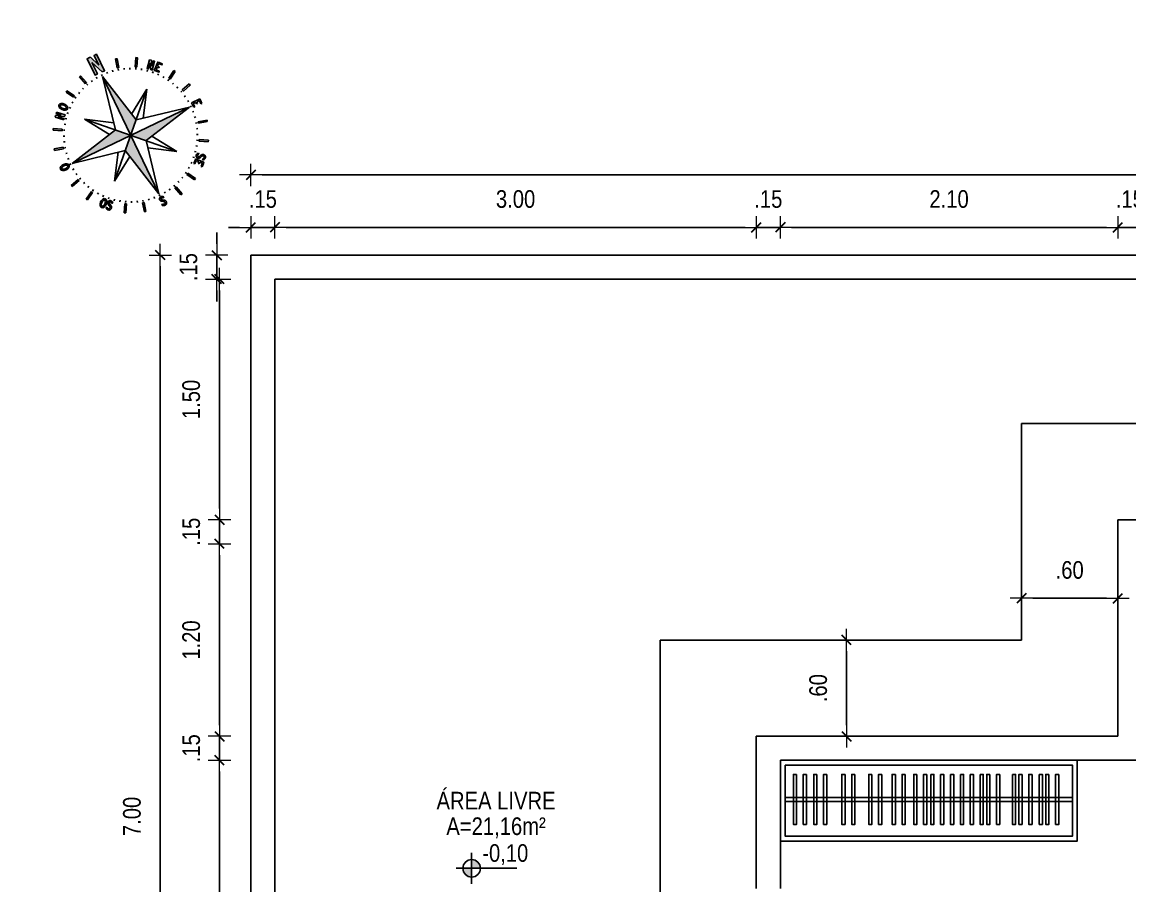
# Model space of a CAD drawing. Header units: millimetres. Extents: x -178 to 521, y -135 to 750.
# Drawn here: x 7.88 to 14.78, y 706.66 to 712.04 of the extents above; entities that cross this region are included whole.
import ezdxf
from ezdxf.enums import TextEntityAlignment as Align

# ---------------------------------------------------------------- set-up
doc = ezdxf.new("R2010")
doc.units = ezdxf.units.MM
doc.header["$LTSCALE"] = 20
doc.header["$MEASUREMENT"] = 0
doc.header["$PDSIZE"] = -5
doc.layers.get('0').update_dxf_attribs({"linetype": 'CONTINUOUS'})
doc.layers.get('Defpoints').update_dxf_attribs({"linetype": 'CONTINUOUS'})
for name, color, linetype in [('003', 3, 'CONTINUOUS'), ('AR-TXT', 1, 'CONTINUOUS'), ('COTA', 7, 'CONTINUOUS'), ('DIVERSOS', 1, 'CONTINUOUS'), ('E-txt-g', 3, 'CONTINUOUS'), ('Layer1', 7, 'CONTINUOUS'), ('LAYER7', 4, 'CONTINUOUS'), ('TXT', 2, 'CONTINUOUS')]:
    doc.layers.add(name, color=color, linetype=linetype)
for name, color, linetype, lineweight in [('E-Pen-C', 4, 'CONTINUOUS', 15), ('E-Pen-G', 3, 'CONTINUOUS', 30), ('E-Txt-W', 7, 'CONTINUOUS', 20)]:
    doc.layers.add(name, color=color, linetype=linetype, lineweight=lineweight)
doc.styles.add('F2', font='ARIALN.TTF')
doc.styles.add('REG60', font='romans.shx', dxfattribs={"width": 0.8, "height": 0.15})
doc.styles.add('REG80', font='romans.shx', dxfattribs={"width": 0.8, "height": 0.2})
doc.dimstyles.new('DIMENSION-1', dxfattribs={"dimtxt": 0.11, "dimasz": 0.07, "dimexe": 1, "dimexo": 0, "dimgap": 0.12, "dimtad": 1, "dimzin": 7, "dimdsep": 46, "dimtxsty": 'F2', "dimblk1": 'TRACO', "dimblk2": 'TRACO', "dimsah": 1, "dimcen": 1, "dimse1": 1, "dimse2": 1, "dimclrd": 256, "dimclre": 256, "dimclrt": 6, "dimadec": 0, "dimazin": 0, "dimtfac": 1, "dimtix": 1, "dimtmove": 2, "dimatfit": 3, "dimldrblk": 'TRACO', "dimfxl": 1, "dimtolj": 1, "dimtzin": 0, "dimarcsym": 0})

# ---------------------------------------------------------------- blocks, each defined once
blk = doc.blocks.new('TRACO')
at = {"layer": 'E-Pen-C'}
for p, q in [((0, 1), (0, -1)), ((-1, 0), (1, 0))]:
    blk.add_line(p, q, dxfattribs=at)
at = {"layer": 'E-Pen-G'}
blk.add_line((-0.424, -0.424), (0.424, 0.424), dxfattribs=at)
blk = doc.blocks.new('*D677')
at = {"lineweight": -2}
blk.add_line((9.1093, 703.81), (9.1093, 707.37), dxfattribs=at)
at = {"layer": 'Defpoints', "color": 0}
for p in [(9.1093, 707.44), (12.6054, 707.44), (9.4544, 703.74)]:
    blk.add_point(p, dxfattribs=at)
at = {"lineweight": -2, "xscale": 0.07, "yscale": 0.07, "zscale": 0.07}
for p, rotation in [((9.1093, 707.44), 90), ((9.1093, 703.74), 270)]:
    blk.add_blockref('TRACO', p, dxfattribs=dict(at, rotation=rotation))
at = {"color": 6, "insert": (8.9331, 705.59), "char_height": 0.11, "attachment_point": 5, "rotation": 90, "style": 'F2'}
blk.add_mtext('\\A1;3.70', dxfattribs=at)
blk = doc.blocks.new('*D678')
at = {"lineweight": -2}
for p, q in [((9.1093, 707.66), (9.1093, 707.73)), ((9.1093, 707.44), (9.1093, 707.59)), ((9.1093, 707.37), (9.1093, 707.3))]:
    blk.add_line(p, q, dxfattribs=at)
at = {"layer": 'Defpoints', "color": 0}
for p in [(9.1093, 707.59), (12.5887, 707.59), (12.6054, 707.44)]:
    blk.add_point(p, dxfattribs=at)
at = {"lineweight": -2, "xscale": 0.07, "yscale": 0.07, "zscale": 0.07}
for p, rotation in [((9.1093, 707.59), 270), ((9.1093, 707.44), 90)]:
    blk.add_blockref('TRACO', p, dxfattribs=dict(at, rotation=rotation))
at = {"color": 6, "insert": (8.9331, 707.515), "char_height": 0.11, "attachment_point": 5, "rotation": 90, "style": 'F2'}
blk.add_mtext('\\A1;.15', dxfattribs=at)
blk = doc.blocks.new('*D679')
at = {"lineweight": -2}
blk.add_line((9.1093, 707.66), (9.1093, 708.72), dxfattribs=at)
at = {"layer": 'Defpoints', "color": 0}
for p in [(9.1093, 708.79), (14.859, 708.79), (12.5887, 707.59)]:
    blk.add_point(p, dxfattribs=at)
at = {"lineweight": -2, "xscale": 0.07, "yscale": 0.07, "zscale": 0.07}
for p, rotation in [((9.1093, 708.79), 90), ((9.1093, 707.59), 270)]:
    blk.add_blockref('TRACO', p, dxfattribs=dict(at, rotation=rotation))
at = {"color": 6, "insert": (8.9331, 708.19), "char_height": 0.11, "attachment_point": 5, "rotation": 90, "style": 'F2'}
blk.add_mtext('\\A1;1.20', dxfattribs=at)
blk = doc.blocks.new('*D680')
at = {"lineweight": -2}
for p, q in [((9.1093, 709.01), (9.1093, 709.08)), ((9.1093, 708.79), (9.1093, 708.94)), ((9.1093, 708.72), (9.1093, 708.65))]:
    blk.add_line(p, q, dxfattribs=at)
at = {"layer": 'Defpoints', "color": 0}
for p in [(9.1093, 708.94), (14.709, 708.94), (14.859, 708.79)]:
    blk.add_point(p, dxfattribs=at)
at = {"lineweight": -2, "xscale": 0.07, "yscale": 0.07, "zscale": 0.07}
for p, rotation in [((9.1093, 708.94), 270), ((9.1093, 708.79), 90)]:
    blk.add_blockref('TRACO', p, dxfattribs=dict(at, rotation=rotation))
at = {"color": 6, "insert": (8.9331, 708.865), "char_height": 0.11, "attachment_point": 5, "rotation": 90, "style": 'F2'}
blk.add_mtext('\\A1;.15', dxfattribs=at)
blk = doc.blocks.new('*D681')
at = {"lineweight": -2}
blk.add_line((9.1093, 709.01), (9.1093, 710.37), dxfattribs=at)
at = {"layer": 'Defpoints', "color": 0}
for p in [(9.1093, 710.44), (9.4544, 710.44), (14.709, 708.94)]:
    blk.add_point(p, dxfattribs=at)
at = {"lineweight": -2, "xscale": 0.07, "yscale": 0.07, "zscale": 0.07}
for p, rotation in [((9.1093, 710.44), 90), ((9.1093, 708.94), 270)]:
    blk.add_blockref('TRACO', p, dxfattribs=dict(at, rotation=rotation))
at = {"color": 6, "insert": (8.9331, 709.69), "char_height": 0.11, "attachment_point": 5, "rotation": 90, "style": 'F2'}
blk.add_mtext('\\A1;1.50', dxfattribs=at)
blk = doc.blocks.new('*D682')
at = {"lineweight": -2}
for p, q in [((9.0919, 710.66), (9.0919, 710.73)), ((9.0919, 710.44), (9.0919, 710.59)), ((9.0919, 710.37), (9.0919, 710.3))]:
    blk.add_line(p, q, dxfattribs=at)
at = {"layer": 'Defpoints', "color": 0}
for p in [(9.0919, 710.59), (9.3911, 710.59), (9.4544, 710.44)]:
    blk.add_point(p, dxfattribs=at)
at = {"lineweight": -2, "xscale": 0.07, "yscale": 0.07, "zscale": 0.07}
for p, rotation in [((9.0919, 710.59), 270), ((9.0919, 710.44), 90)]:
    blk.add_blockref('TRACO', p, dxfattribs=dict(at, rotation=rotation))
at = {"color": 6, "insert": (8.9158, 710.515), "char_height": 0.11, "attachment_point": 5, "rotation": 90, "style": 'F2'}
blk.add_mtext('\\A1;.15', dxfattribs=at)
blk = doc.blocks.new('*D683')
at = {"lineweight": -2}
blk.add_line((8.7398, 710.52), (8.7398, 703.66), dxfattribs=at)
at = {"layer": 'Defpoints', "color": 0}
for p in [(9.3044, 710.59), (8.7398, 703.59), (9.3044, 703.59)]:
    blk.add_point(p, dxfattribs=at)
at = {"lineweight": -2, "xscale": 0.07, "yscale": 0.07, "zscale": 0.07}
for p, rotation in [((8.7398, 710.59), 90), ((8.7398, 703.59), 270)]:
    blk.add_blockref('TRACO', p, dxfattribs=dict(at, rotation=rotation))
at = {"color": 6, "insert": (8.5636, 707.09), "char_height": 0.11, "attachment_point": 5, "rotation": 90, "style": 'F2'}
blk.add_mtext('\\A1;7.00', dxfattribs=at)
blk = doc.blocks.new('*D564')
at = {"lineweight": -2}
for p, q in [((9.2344, 710.7629), (9.1644, 710.7629)), ((9.3044, 710.7629), (9.4544, 710.7629)), ((9.5244, 710.7629), (9.5944, 710.7629))]:
    blk.add_line(p, q, dxfattribs=at)
at = {"layer": 'Defpoints', "color": 0}
for p in [(9.4544, 710.7629), (9.3044, 710.59), (9.4544, 710.44)]:
    blk.add_point(p, dxfattribs=at)
at = {"lineweight": -2, "xscale": 0.07, "yscale": 0.07, "zscale": 0.07}
blk.add_blockref('TRACO', (9.3044, 710.7629), dxfattribs=at)
at = {"lineweight": -2, "xscale": 0.07, "yscale": 0.07, "zscale": 0.07, "rotation": 180}
blk.add_blockref('TRACO', (9.4544, 710.7629), dxfattribs=at)
at = {"color": 6, "insert": (9.3794, 710.939), "char_height": 0.11, "attachment_point": 5, "style": 'F2'}
blk.add_mtext('\\A1;.15', dxfattribs=at)
blk = doc.blocks.new('*D697')
at = {"linetype": 'Continuous', "lineweight": -2}
blk.add_line((9.5244, 710.7629), (12.3854, 710.7629), dxfattribs=at)
at = {"layer": 'Defpoints', "color": 0, "linetype": 'Continuous'}
for p in [(12.4554, 710.7629), (9.4544, 710.44), (12.4554, 707.59)]:
    blk.add_point(p, dxfattribs=at)
at = {"linetype": 'Continuous', "lineweight": -2, "xscale": 0.07, "yscale": 0.07, "zscale": 0.07, "rotation": 180}
blk.add_blockref('TRACO', (9.4544, 710.7629), dxfattribs=at)
at = {"linetype": 'Continuous', "lineweight": -2, "xscale": 0.07, "yscale": 0.07, "zscale": 0.07}
blk.add_blockref('TRACO', (12.4554, 710.7629), dxfattribs=at)
at = {"color": 6, "linetype": 'Continuous', "insert": (10.9549, 710.939), "char_height": 0.11, "attachment_point": 5, "style": 'F2'}
blk.add_mtext('\\A1;3.00', dxfattribs=at)
blk = doc.blocks.new('*D698')
at = {"linetype": 'Continuous', "lineweight": -2}
for p, q in [((12.3854, 710.7629), (12.3154, 710.7629)), ((12.4554, 710.7629), (12.6054, 710.7629)), ((12.6754, 710.7629), (12.7454, 710.7629))]:
    blk.add_line(p, q, dxfattribs=at)
at = {"layer": 'Defpoints', "color": 0, "linetype": 'Continuous'}
for p in [(12.6054, 710.7629), (12.4554, 707.59), (12.6054, 707.44)]:
    blk.add_point(p, dxfattribs=at)
at = {"linetype": 'Continuous', "lineweight": -2, "xscale": 0.07, "yscale": 0.07, "zscale": 0.07}
blk.add_blockref('TRACO', (12.4554, 710.7629), dxfattribs=at)
at = {"linetype": 'Continuous', "lineweight": -2, "xscale": 0.07, "yscale": 0.07, "zscale": 0.07, "rotation": 180}
blk.add_blockref('TRACO', (12.6054, 710.7629), dxfattribs=at)
at = {"color": 6, "linetype": 'Continuous', "insert": (12.5304, 710.939), "char_height": 0.11, "attachment_point": 5, "style": 'F2'}
blk.add_mtext('\\A1;.15', dxfattribs=at)
blk = doc.blocks.new('*D699')
at = {"lineweight": -2}
blk.add_line((12.6754, 710.7629), (14.639, 710.7629), dxfattribs=at)
at = {"layer": 'Defpoints', "color": 0}
for p in [(14.709, 710.7629), (14.709, 707.59), (12.6054, 707.44)]:
    blk.add_point(p, dxfattribs=at)
at = {"lineweight": -2, "xscale": 0.07, "yscale": 0.07, "zscale": 0.07, "rotation": 180}
blk.add_blockref('TRACO', (12.6054, 710.7629), dxfattribs=at)
at = {"lineweight": -2, "xscale": 0.07, "yscale": 0.07, "zscale": 0.07}
blk.add_blockref('TRACO', (14.709, 710.7629), dxfattribs=at)
at = {"color": 6, "insert": (13.6572, 710.939), "char_height": 0.11, "attachment_point": 5, "style": 'F2'}
blk.add_mtext('\\A1;2.10', dxfattribs=at)
blk = doc.blocks.new('*D700')
at = {"linetype": 'Continuous', "lineweight": -2}
for p, q in [((14.639, 710.7629), (14.569, 710.7629)), ((14.709, 710.7629), (14.859, 710.7629)), ((14.929, 710.7629), (14.999, 710.7629))]:
    blk.add_line(p, q, dxfattribs=at)
at = {"layer": 'Defpoints', "color": 0, "linetype": 'Continuous'}
for p in [(14.859, 710.7629), (14.709, 707.59), (14.859, 707.59)]:
    blk.add_point(p, dxfattribs=at)
at = {"linetype": 'Continuous', "lineweight": -2, "xscale": 0.07, "yscale": 0.07, "zscale": 0.07}
blk.add_blockref('TRACO', (14.709, 710.7629), dxfattribs=at)
at = {"linetype": 'Continuous', "lineweight": -2, "xscale": 0.07, "yscale": 0.07, "zscale": 0.07, "rotation": 180}
blk.add_blockref('TRACO', (14.859, 710.7629), dxfattribs=at)
at = {"color": 6, "linetype": 'Continuous', "insert": (14.784, 710.939), "char_height": 0.11, "attachment_point": 5, "style": 'F2'}
blk.add_mtext('\\A1;.15', dxfattribs=at)
blk = doc.blocks.new('*D710')
at = {"linetype": 'Continuous', "lineweight": -2}
blk.add_line((9.3744, 711.0898), (34.2344, 711.0898), dxfattribs=at)
at = {"layer": 'Defpoints', "color": 0, "linetype": 'Continuous'}
for p in [(34.3044, 711.0898), (9.3044, 710.59), (34.3044, 710.59)]:
    blk.add_point(p, dxfattribs=at)
at = {"linetype": 'Continuous', "lineweight": -2, "xscale": 0.07, "yscale": 0.07, "zscale": 0.07, "rotation": 180}
blk.add_blockref('TRACO', (9.3044, 711.0898), dxfattribs=at)
at = {"linetype": 'Continuous', "lineweight": -2, "xscale": 0.07, "yscale": 0.07, "zscale": 0.07}
blk.add_blockref('TRACO', (34.3044, 711.0898), dxfattribs=at)
at = {"color": 6, "linetype": 'Continuous', "insert": (22.9544, 711.266), "char_height": 0.11, "attachment_point": 5, "style": 'F2'}
blk.add_mtext('\\A1;25.00', dxfattribs=at)
blk = doc.blocks.new('*D578')
at = {"linetype": 'Continuous', "lineweight": -2}
blk.add_line((13.0177, 707.66), (13.0177, 708.12), dxfattribs=at)
at = {"layer": 'Defpoints', "color": 0, "linetype": 'Continuous'}
for p in [(12.4554, 708.19), (13.0177, 708.19), (12.4554, 707.59)]:
    blk.add_point(p, dxfattribs=at)
at = {"linetype": 'Continuous', "lineweight": -2, "xscale": 0.07, "yscale": 0.07, "zscale": 0.07}
for p, rotation in [((13.0177, 708.19), 90), ((13.0177, 707.59), 270)]:
    blk.add_blockref('TRACO', p, dxfattribs=dict(at, rotation=rotation))
at = {"color": 6, "linetype": 'Continuous', "insert": (12.8416, 707.89), "char_height": 0.11, "attachment_point": 5, "rotation": 90, "style": 'F2'}
blk.add_mtext('\\A1;.60', dxfattribs=at)
blk = doc.blocks.new('*D579')
at = {"linetype": 'Continuous', "lineweight": -2}
blk.add_line((14.639, 708.4501), (14.179, 708.4501), dxfattribs=at)
at = {"layer": 'Defpoints', "color": 0, "linetype": 'Continuous'}
for p in [(14.109, 708.5125), (14.709, 708.5125), (14.109, 708.4501)]:
    blk.add_point(p, dxfattribs=at)
at = {"linetype": 'Continuous', "lineweight": -2, "xscale": 0.07, "yscale": 0.07, "zscale": 0.07, "rotation": 180}
blk.add_blockref('TRACO', (14.109, 708.4501), dxfattribs=at)
at = {"linetype": 'Continuous', "lineweight": -2, "xscale": 0.07, "yscale": 0.07, "zscale": 0.07}
blk.add_blockref('TRACO', (14.709, 708.4501), dxfattribs=at)
at = {"color": 6, "linetype": 'Continuous', "insert": (14.409, 708.6262), "char_height": 0.11, "attachment_point": 5, "style": 'F2'}
blk.add_mtext('\\A1;.60', dxfattribs=at)
blk = doc.blocks.new('TXT-AMB75')
at = {"layer": 'E-txt-g', "style": 'REG80', "width": 0.8, "flags": 8}
blk.add_attdef('TXT', text='', height=0.2, dxfattribs=at).set_placement((0.0055, 0.2964), align=Align.CENTER)
at = {"layer": 'E-Txt-W', "style": 'REG60', "width": 0.8, "flags": 8}
blk.add_attdef('TXT', text='', height=0.15, dxfattribs=at).set_placement((0.0055, 0.0271), align=Align.CENTER)
blk = doc.blocks.new('NIVEL')
at = {"layer": 'DIVERSOS'}
h = blk.add_hatch(color=7, dxfattribs=at)
h.paths.add_polyline_path([(0, 0.137, 0.414214), (-0.137, 0), (0, 0)])
h.paths.add_polyline_path([(0, 0), (0, -0.137, 0.414214), (0.137, 0)])
at = {"layer": 'DIVERSOS', "color": 7}
for p, q in [((0, 0.242), (0, -0.242)), ((0.709, 0), (-0.242, 0))]:
    blk.add_line(p, q, dxfattribs=at)
blk.add_circle((0, 0), 0.137, dxfattribs=at)
blk = doc.blocks.new('al-norte')
at = {"layer": 'TXT'}
for points in [[(0.055, 2.221), (-0.065, 2.532), (-0.092, 2.532), (-0.167, 2.532), (-0.167, 2.01), (-0.092, 2.01), (-0.092, 2.379), (0.055, 2.001), (0.131, 2.001), (0.131, 2.531), (0.055, 2.531)], [(0.007, 1.875), (0, 0), (0.333, 0.33)]]:
    blk.add_hatch(color=7, dxfattribs=at).paths.add_polyline_path(points)
h = blk.add_hatch(color=7, dxfattribs=at)
h.paths.add_polyline_path([(0, 0), (0.33, -0.333), (1.875, -0.007)])
h.paths.add_polyline_path([(0, 0), (-0.333, -0.33), (-0.007, -1.875)])
h.paths.add_polyline_path([(0, 0), (-0.33, 0.333), (-1.875, 0.007)])
at = {"layer": 'TXT', "color": 7}
for p, q in [((-0.092, 2.532), (-0.065, 2.532)), ((0.055, 2.001), (-0.092, 2.379)), ((-0.065, 2.532), (0.055, 2.221)), ((-1.135, 1.932), (-1.094, 1.956)), ((-1.003, 1.705), (-1.135, 1.932)), ((-1.094, 1.956), (-0.963, 1.728)), ((-0.596, 2.16), (-0.551, 2.172)), ((-0.528, 1.906), (-0.596, 2.16)), ((-0.551, 2.172), (-0.483, 1.919)), ((-0.483, 1.919), (-0.528, 1.906)), ((-0.323, 1.871), (-0.331, 1.917)), ((-0.159, 1.892), (-0.163, 1.938)), ((0.007, 1.898), (0.007, 1.945)), ((0.172, 1.891), (0.176, 1.937)), ((0.336, 1.868), (0.344, 1.915)), ((-1.083, 1.559), (-1.11, 1.597)), ((-0.963, 1.728), (-1.003, 1.705)), ((-0.943, 1.647), (-0.967, 1.688)), ((-0.796, 1.723), (-0.816, 1.766)), ((-0.643, 1.786), (-0.659, 1.83)), ((-0.485, 1.835), (-0.497, 1.881)), ((0.007, 1.875), (-0.33, 0.333)), ((-0.007, -1.875), (0.007, 1.875)), ((0.333, 0.33), (0.007, 1.875)), ((0.498, 1.832), (0.51, 1.877)), ((0.656, 1.782), (0.672, 1.826)), ((0.808, 1.718), (0.828, 1.76)), ((0.955, 1.641), (0.979, 1.681)), ((1.343, 1.446), (1.415, 1.635)), ((1.476, 1.683), (1.417, 1.527)), ((1.466, 1.692), (1.476, 1.683)), ((-1.736, 1.416), (-1.711, 1.444)), ((-1.54, 1.244), (-1.736, 1.416)), ((-1.711, 1.444), (-1.702, 1.454)), ((-1.702, 1.454), (-1.546, 1.396)), ((-1.662, 1.499), (-1.637, 1.528)), ((-1.546, 1.396), (-1.662, 1.499)), ((-1.654, 1.393), (-1.515, 1.272)), ((-1.463, 1.324), (-1.654, 1.393)), ((-1.637, 1.528), (-1.438, 1.353)), ((-1.438, 1.353), (-1.463, 1.324)), ((-1.338, 1.347), (-1.371, 1.38)), ((-1.215, 1.459), (-1.245, 1.495)), ((1.094, 1.551), (1.121, 1.59)), ((1.225, 1.45), (1.256, 1.486)), ((1.347, 1.338), (1.38, 1.371)), ((1.538, 1.43), (1.572, 1.393)), ((1.561, 1.452), (1.596, 1.414)), ((1.596, 1.414), (1.572, 1.393)), ((-1.949, 1.106), (-1.925, 1.146)), ((-1.721, 0.975), (-1.949, 1.106)), ((-1.925, 1.146), (-1.698, 1.015)), ((-1.698, 1.015), (-1.721, 0.975)), ((-1.641, 0.955), (-1.681, 0.979)), ((-1.551, 1.094), (-1.59, 1.121)), ((-1.515, 1.272), (-1.54, 1.244)), ((-1.45, 1.225), (-1.486, 1.256)), ((-0.998, -0.991), (0.998, 0.991)), ((-0.285, 0.538), (-0.991, 0.998)), ((0.991, -0.998), (-0.991, 0.998)), ((-0.991, 0.998), (-0.536, 0.289)), ((0.998, 0.991), (0.289, 0.536)), ((0.538, 0.285), (0.998, 0.991)), ((1.459, 1.215), (1.495, 1.245)), ((1.559, 1.083), (1.597, 1.11)), ((1.647, 0.943), (1.688, 0.967)), ((1.705, 1.003), (1.932, 1.135)), ((1.728, 0.963), (1.705, 1.003)), ((1.956, 1.094), (1.728, 0.963)), ((1.932, 1.135), (1.956, 1.094)), ((-1.782, 0.656), (-1.826, 0.672)), ((-1.718, 0.808), (-1.76, 0.828)), ((1.723, 0.796), (1.766, 0.816)), ((1.786, 0.643), (1.83, 0.659)), ((-2.169, 0.564), (-2.156, 0.609)), ((-1.915, 0.496), (-2.169, 0.564)), ((-2.156, 0.609), (-1.903, 0.541)), ((-1.903, 0.541), (-1.915, 0.496)), ((-1.868, 0.336), (-1.915, 0.344)), ((-1.832, 0.498), (-1.877, 0.51)), ((-1.875, 0.007), (-0.33, 0.333)), ((1.875, -0.007), (0.333, 0.33)), ((1.835, 0.485), (1.881, 0.497)), ((1.871, 0.323), (1.917, 0.331)), ((-1.898, 0.007), (-1.945, 0.007)), ((-1.891, 0.172), (-1.937, 0.176)), ((-1.875, 0.007), (-0.333, -0.33)), ((-1.875, 0.007), (1.875, -0.007)), ((1.892, 0.159), (1.938, 0.163)), ((1.986, 0.075), (1.986, 0.034)), ((2.246, 0.075), (1.986, 0.075)), ((1.986, 0.034), (1.986, -0.068)), ((2.017, 0.034), (2.1, 0.034)), ((2.017, -0.068), (2.017, 0.034)), ((2.1, 0.034), (2.1, -0.017)), ((2.132, 0.034), (2.214, 0.034)), ((2.132, 0.034), (2.132, -0.017)), ((2.214, -0.068), (2.214, 0.034)), ((2.246, 0.034), (2.246, 0.075)), ((2.246, 0.034), (2.246, -0.068)), ((-1.892, -0.159), (-1.938, -0.163)), ((-0.538, -0.285), (-0.998, -0.991)), ((0.33, -0.333), (1.875, -0.007)), ((0.991, -0.998), (0.536, -0.289)), ((1.891, -0.172), (1.937, -0.176)), ((1.898, -0.007), (1.945, -0.007)), ((1.986, -0.068), (2.017, -0.068)), ((2.132, -0.017), (2.1, -0.017)), ((2.246, -0.068), (2.214, -0.068)), ((-2.172, -0.551), (-1.919, -0.483)), ((-2.16, -0.596), (-2.172, -0.551)), ((-1.906, -0.528), (-2.16, -0.596)), ((-1.919, -0.483), (-1.906, -0.528)), ((-1.871, -0.323), (-1.917, -0.331)), ((-1.835, -0.485), (-1.881, -0.497)), ((-0.998, -0.991), (-0.289, -0.536)), ((-0.333, -0.33), (-0.007, -1.875)), ((-0.007, -1.875), (0.33, -0.333)), ((0.285, -0.538), (0.991, -0.998)), ((1.832, -0.498), (1.877, -0.51)), ((1.868, -0.336), (1.915, -0.344)), ((1.903, -0.541), (1.915, -0.496)), ((2.156, -0.609), (1.903, -0.541)), ((1.915, -0.496), (2.169, -0.564)), ((2.169, -0.564), (2.156, -0.609)), ((-1.786, -0.643), (-1.83, -0.659)), ((-1.723, -0.796), (-1.766, -0.816)), ((-1.647, -0.943), (-1.688, -0.967)), ((1.641, -0.955), (1.681, -0.979)), ((1.718, -0.808), (1.76, -0.828)), ((1.782, -0.656), (1.826, -0.672)), ((-1.956, -1.094), (-1.728, -0.963)), ((-1.932, -1.135), (-1.956, -1.094)), ((-1.705, -1.003), (-1.932, -1.135)), ((-1.728, -0.963), (-1.705, -1.003)), ((-1.559, -1.083), (-1.597, -1.11)), ((-1.459, -1.215), (-1.495, -1.245)), ((1.45, -1.225), (1.486, -1.256)), ((1.551, -1.094), (1.59, -1.121)), ((1.698, -1.015), (1.721, -0.975)), ((1.925, -1.146), (1.698, -1.015)), ((1.721, -0.975), (1.949, -1.106)), ((1.949, -1.106), (1.925, -1.146)), ((-1.556, -1.565), (-1.514, -1.564)), ((-1.556, -1.565), (-1.555, -1.58)), ((-1.555, -1.58), (-1.553, -1.595)), ((-1.553, -1.595), (-1.549, -1.61)), ((-1.516, -1.579), (-1.514, -1.564)), ((-1.516, -1.587), (-1.516, -1.579)), ((-1.515, -1.595), (-1.516, -1.587)), ((-1.513, -1.602), (-1.515, -1.595)), ((-1.454, -1.487), (-1.455, -1.494)), ((-1.455, -1.494), (-1.455, -1.502)), ((-1.455, -1.502), (-1.454, -1.51)), ((-1.453, -1.479), (-1.454, -1.487)), ((-1.454, -1.51), (-1.451, -1.525)), ((-1.451, -1.471), (-1.453, -1.479)), ((-1.448, -1.464), (-1.451, -1.471)), ((-1.451, -1.525), (-1.443, -1.555)), ((-1.444, -1.457), (-1.448, -1.464)), ((-1.439, -1.451), (-1.444, -1.457)), ((-1.443, -1.555), (-1.44, -1.57)), ((-1.44, -1.57), (-1.439, -1.578)), ((-1.439, -1.594), (-1.44, -1.602)), ((-1.434, -1.445), (-1.439, -1.451)), ((-1.439, -1.578), (-1.439, -1.586)), ((-1.439, -1.586), (-1.439, -1.594)), ((-1.428, -1.44), (-1.434, -1.445)), ((-1.421, -1.436), (-1.428, -1.44)), ((-1.414, -1.432), (-1.421, -1.436)), ((-1.407, -1.43), (-1.414, -1.432)), ((-1.411, -1.497), (-1.41, -1.49)), ((-1.409, -1.513), (-1.411, -1.497)), ((-1.41, -1.49), (-1.409, -1.486)), ((-1.409, -1.486), (-1.408, -1.483)), ((-1.406, -1.528), (-1.409, -1.513)), ((-1.408, -1.483), (-1.404, -1.476)), ((-1.399, -1.429), (-1.407, -1.43)), ((-1.4, -1.558), (-1.406, -1.528)), ((-1.404, -1.476), (-1.398, -1.471)), ((-1.397, -1.573), (-1.4, -1.558)), ((-1.391, -1.428), (-1.399, -1.429)), ((-1.398, -1.471), (-1.391, -1.467)), ((-1.395, -1.589), (-1.397, -1.573)), ((-1.395, -1.596), (-1.395, -1.589)), ((-1.383, -1.428), (-1.391, -1.428)), ((-1.391, -1.467), (-1.387, -1.466)), ((-1.387, -1.466), (-1.383, -1.465)), ((-1.375, -1.429), (-1.383, -1.428)), ((-1.383, -1.465), (-1.38, -1.465)), ((-1.347, -1.338), (-1.38, -1.371)), ((-1.38, -1.465), (-1.376, -1.467)), ((-1.376, -1.467), (-1.372, -1.468)), ((-1.368, -1.43), (-1.375, -1.429)), ((-1.372, -1.468), (-1.369, -1.471)), ((-1.369, -1.471), (-1.363, -1.476)), ((-1.36, -1.432), (-1.368, -1.43)), ((-1.363, -1.476), (-1.358, -1.482)), ((-1.353, -1.436), (-1.36, -1.432)), ((-1.358, -1.482), (-1.354, -1.489)), ((-1.354, -1.489), (-1.352, -1.496)), ((-1.347, -1.44), (-1.353, -1.436)), ((-1.352, -1.496), (-1.35, -1.503)), ((-1.35, -1.511), (-1.351, -1.527)), ((-1.351, -1.527), (-1.312, -1.53)), ((-1.35, -1.503), (-1.35, -1.511)), ((-1.341, -1.445), (-1.347, -1.44)), ((-1.335, -1.45), (-1.341, -1.445)), ((-1.33, -1.456), (-1.335, -1.45)), ((-1.325, -1.463), (-1.33, -1.456)), ((-1.321, -1.469), (-1.325, -1.463)), ((-1.318, -1.476), (-1.321, -1.469)), ((-1.315, -1.484), (-1.318, -1.476)), ((-1.313, -1.491), (-1.315, -1.484)), ((-1.313, -1.499), (-1.313, -1.491)), ((-1.312, -1.53), (-1.313, -1.499)), ((-1.225, -1.45), (-1.256, -1.486)), ((-1.094, -1.551), (-1.121, -1.59)), ((1.083, -1.559), (1.11, -1.597)), ((1.215, -1.459), (1.245, -1.495)), ((1.354, -1.453), (1.278, -1.521)), ((1.278, -1.521), (1.299, -1.545)), ((1.299, -1.545), (1.375, -1.476)), ((1.338, -1.347), (1.371, -1.38)), ((1.385, -1.425), (1.354, -1.453)), ((1.375, -1.476), (1.43, -1.538)), ((1.559, -1.619), (1.385, -1.425)), ((1.43, -1.538), (1.393, -1.572)), ((1.414, -1.596), (1.393, -1.572)), ((1.452, -1.561), (1.414, -1.596)), ((1.429, -1.375), (1.428, -1.383)), ((1.428, -1.383), (1.428, -1.391)), ((1.428, -1.391), (1.429, -1.399)), ((1.43, -1.368), (1.429, -1.375)), ((1.429, -1.399), (1.43, -1.407)), ((1.432, -1.36), (1.43, -1.368)), ((1.43, -1.407), (1.432, -1.414)), ((1.436, -1.353), (1.432, -1.36)), ((1.432, -1.414), (1.436, -1.421)), ((1.44, -1.347), (1.436, -1.353)), ((1.436, -1.421), (1.44, -1.428)), ((1.445, -1.341), (1.44, -1.347)), ((1.44, -1.428), (1.445, -1.434)), ((1.45, -1.335), (1.445, -1.341)), ((1.445, -1.434), (1.451, -1.439)), ((1.456, -1.33), (1.45, -1.335)), ((1.451, -1.439), (1.457, -1.444)), ((1.452, -1.561), (1.507, -1.623)), ((1.463, -1.325), (1.456, -1.33)), ((1.457, -1.444), (1.464, -1.448)), ((1.469, -1.321), (1.463, -1.325)), ((1.464, -1.448), (1.471, -1.451)), ((1.465, -1.38), (1.467, -1.376)), ((1.465, -1.383), (1.465, -1.38)), ((1.466, -1.387), (1.465, -1.383)), ((1.467, -1.391), (1.466, -1.387)), ((1.467, -1.376), (1.468, -1.372)), ((1.471, -1.398), (1.467, -1.391)), ((1.468, -1.372), (1.471, -1.369)), ((1.476, -1.318), (1.469, -1.321)), ((1.471, -1.369), (1.476, -1.363)), ((1.476, -1.404), (1.471, -1.398)), ((1.471, -1.451), (1.479, -1.453)), ((1.484, -1.315), (1.476, -1.318)), ((1.476, -1.363), (1.482, -1.358)), ((1.483, -1.408), (1.476, -1.404)), ((1.479, -1.453), (1.487, -1.454)), ((1.482, -1.358), (1.489, -1.354)), ((1.486, -1.409), (1.483, -1.408)), ((1.491, -1.313), (1.484, -1.315)), ((1.49, -1.41), (1.486, -1.409)), ((1.487, -1.454), (1.494, -1.455)), ((1.489, -1.354), (1.496, -1.352)), ((1.497, -1.411), (1.49, -1.41)), ((1.499, -1.313), (1.491, -1.313)), ((1.494, -1.455), (1.502, -1.455)), ((1.496, -1.352), (1.503, -1.35)), ((1.513, -1.409), (1.497, -1.411)), ((1.53, -1.312), (1.499, -1.313)), ((1.502, -1.455), (1.51, -1.454)), ((1.503, -1.35), (1.511, -1.35)), ((1.51, -1.454), (1.525, -1.451)), ((1.511, -1.35), (1.527, -1.351)), ((1.528, -1.406), (1.513, -1.409)), ((1.525, -1.451), (1.555, -1.443)), ((1.527, -1.351), (1.53, -1.312)), ((1.558, -1.4), (1.528, -1.406)), ((1.555, -1.443), (1.57, -1.44)), ((1.573, -1.397), (1.558, -1.4)), ((1.579, -1.516), (1.564, -1.514)), ((1.565, -1.556), (1.564, -1.514)), ((1.565, -1.556), (1.58, -1.555)), ((1.57, -1.44), (1.578, -1.439)), ((1.589, -1.395), (1.573, -1.397)), ((1.578, -1.439), (1.586, -1.439)), ((1.587, -1.516), (1.579, -1.516)), ((1.58, -1.555), (1.595, -1.553)), ((1.586, -1.439), (1.594, -1.439)), ((1.595, -1.515), (1.587, -1.516)), ((1.596, -1.395), (1.589, -1.395)), ((1.594, -1.439), (1.602, -1.44)), ((1.602, -1.513), (1.595, -1.515)), ((1.595, -1.553), (1.61, -1.549)), ((1.604, -1.395), (1.596, -1.395)), ((1.602, -1.44), (1.609, -1.442)), ((1.609, -1.51), (1.602, -1.513)), ((1.612, -1.396), (1.604, -1.395)), ((1.609, -1.442), (1.616, -1.446)), ((1.616, -1.506), (1.609, -1.51)), ((1.61, -1.549), (1.624, -1.544)), ((1.619, -1.399), (1.612, -1.396)), ((1.616, -1.446), (1.622, -1.451)), ((1.623, -1.501), (1.616, -1.506)), ((1.626, -1.402), (1.619, -1.399)), ((1.622, -1.451), (1.628, -1.457)), ((1.628, -1.495), (1.623, -1.501)), ((1.624, -1.544), (1.631, -1.54)), ((1.633, -1.406), (1.626, -1.402)), ((1.628, -1.457), (1.631, -1.465)), ((1.632, -1.488), (1.628, -1.495)), ((1.631, -1.465), (1.633, -1.473)), ((1.631, -1.54), (1.638, -1.536)), ((1.633, -1.484), (1.632, -1.488)), ((1.639, -1.41), (1.633, -1.406)), ((1.633, -1.473), (1.634, -1.481)), ((1.634, -1.481), (1.633, -1.484)), ((1.638, -1.536), (1.644, -1.532)), ((1.645, -1.416), (1.639, -1.41)), ((1.644, -1.532), (1.649, -1.526)), ((1.65, -1.421), (1.645, -1.416)), ((1.649, -1.526), (1.658, -1.513)), ((1.655, -1.428), (1.65, -1.421)), ((1.659, -1.434), (1.655, -1.428)), ((1.658, -1.513), (1.667, -1.5)), ((1.663, -1.441), (1.659, -1.434)), ((1.666, -1.448), (1.663, -1.441)), ((1.669, -1.455), (1.666, -1.448)), ((1.667, -1.5), (1.67, -1.493)), ((1.671, -1.463), (1.669, -1.455)), ((1.67, -1.493), (1.672, -1.485)), ((1.672, -1.47), (1.671, -1.463)), ((1.673, -1.478), (1.672, -1.47)), ((1.672, -1.485), (1.673, -1.478)), ((-1.549, -1.61), (-1.544, -1.624)), ((-1.544, -1.624), (-1.54, -1.631)), ((-1.54, -1.631), (-1.536, -1.638)), ((-1.536, -1.638), (-1.532, -1.644)), ((-1.532, -1.644), (-1.526, -1.649)), ((-1.526, -1.649), (-1.513, -1.658)), ((-1.51, -1.609), (-1.513, -1.602)), ((-1.513, -1.658), (-1.5, -1.667)), ((-1.506, -1.616), (-1.51, -1.609)), ((-1.501, -1.623), (-1.506, -1.616)), ((-1.495, -1.628), (-1.501, -1.623)), ((-1.5, -1.667), (-1.493, -1.67)), ((-1.488, -1.632), (-1.495, -1.628)), ((-1.493, -1.67), (-1.485, -1.672)), ((-1.484, -1.633), (-1.488, -1.632)), ((-1.485, -1.672), (-1.478, -1.673)), ((-1.481, -1.634), (-1.484, -1.633)), ((-1.473, -1.633), (-1.481, -1.634)), ((-1.478, -1.673), (-1.47, -1.672)), ((-1.465, -1.631), (-1.473, -1.633)), ((-1.47, -1.672), (-1.463, -1.671)), ((-1.457, -1.628), (-1.465, -1.631)), ((-1.463, -1.671), (-1.455, -1.669)), ((-1.451, -1.622), (-1.457, -1.628)), ((-1.455, -1.669), (-1.448, -1.666)), ((-1.446, -1.616), (-1.451, -1.622)), ((-1.448, -1.666), (-1.441, -1.663)), ((-1.442, -1.609), (-1.446, -1.616)), ((-1.44, -1.602), (-1.442, -1.609)), ((-1.441, -1.663), (-1.434, -1.659)), ((-1.434, -1.659), (-1.428, -1.655)), ((-1.428, -1.655), (-1.421, -1.65)), ((-1.421, -1.65), (-1.416, -1.645)), ((-1.416, -1.645), (-1.41, -1.639)), ((-1.41, -1.639), (-1.406, -1.633)), ((-1.406, -1.633), (-1.402, -1.626)), ((-1.402, -1.626), (-1.399, -1.619)), ((-1.399, -1.619), (-1.396, -1.612)), ((-1.396, -1.612), (-1.395, -1.604)), ((-1.395, -1.604), (-1.395, -1.596)), ((-1.146, -1.925), (-1.015, -1.698)), ((-0.975, -1.721), (-1.106, -1.949)), ((-1.015, -1.698), (-0.975, -1.721)), ((-0.955, -1.641), (-0.979, -1.681)), ((-0.808, -1.718), (-0.828, -1.76)), ((-0.656, -1.782), (-0.672, -1.826)), ((-0.609, -2.156), (-0.541, -1.903)), ((-0.541, -1.903), (-0.496, -1.915)), ((-0.498, -1.832), (-0.51, -1.877)), ((-0.336, -1.868), (-0.344, -1.915)), ((-0.172, -1.891), (-0.176, -1.937)), ((-0.007, -1.898), (-0.007, -1.945)), ((0.159, -1.892), (0.163, -1.938)), ((0.323, -1.871), (0.331, -1.917)), ((0.483, -1.919), (0.528, -1.906)), ((0.485, -1.835), (0.497, -1.881)), ((0.528, -1.906), (0.596, -2.16)), ((0.643, -1.786), (0.659, -1.83)), ((0.796, -1.723), (0.816, -1.766)), ((0.943, -1.647), (0.967, -1.688)), ((0.963, -1.728), (1.003, -1.705)), ((1.094, -1.956), (0.963, -1.728)), ((1.003, -1.705), (1.135, -1.932)), ((1.431, -1.691), (1.507, -1.623)), ((1.452, -1.715), (1.431, -1.691)), ((1.528, -1.646), (1.452, -1.715)), ((1.528, -1.646), (1.559, -1.619)), ((-1.106, -1.949), (-1.146, -1.925)), ((-0.564, -2.169), (-0.609, -2.156)), ((-0.496, -1.915), (-0.564, -2.169)), ((-0.071, -2.206), (-0.04, -2.176)), ((-0.071, -2.206), (-0.06, -2.216)), ((-0.062, -2.027), (-0.063, -2.035)), ((-0.063, -2.035), (-0.063, -2.043)), ((-0.063, -2.043), (-0.062, -2.05)), ((-0.06, -2.019), (-0.062, -2.027)), ((-0.062, -2.05), (-0.06, -2.058)), ((-0.057, -2.012), (-0.06, -2.019)), ((-0.06, -2.058), (-0.058, -2.065)), ((-0.06, -2.216), (-0.048, -2.226)), ((-0.058, -2.065), (-0.054, -2.072)), ((-0.053, -2.005), (-0.057, -2.012)), ((-0.054, -2.072), (-0.05, -2.079)), ((-0.049, -1.999), (-0.053, -2.005)), ((-0.05, -2.079), (-0.045, -2.085)), ((-0.044, -1.993), (-0.049, -1.999)), ((-0.048, -2.226), (-0.035, -2.234)), ((-0.045, -2.085), (-0.039, -2.091)), ((-0.038, -1.988), (-0.044, -1.993)), ((-0.031, -2.189), (-0.04, -2.176)), ((-0.039, -2.091), (-0.034, -2.096)), ((-0.032, -1.983), (-0.038, -1.988)), ((-0.034, -2.096), (-0.021, -2.105)), ((-0.025, -1.979), (-0.032, -1.983)), ((-0.026, -2.194), (-0.031, -2.189)), ((-0.02, -2.199), (-0.026, -2.194)), ((-0.018, -1.975), (-0.025, -1.979)), ((-0.021, -2.105), (0.005, -2.121)), ((-0.02, -2.037), (-0.019, -2.029)), ((-0.019, -2.045), (-0.02, -2.037)), ((-0.014, -2.203), (-0.02, -2.199)), ((-0.019, -2.029), (-0.017, -2.021)), ((-0.017, -2.048), (-0.019, -2.045)), ((-0.011, -1.973), (-0.018, -1.975)), ((-0.017, -2.021), (-0.015, -2.018)), ((-0.015, -2.051), (-0.017, -2.048)), ((-0.015, -2.018), (-0.012, -2.015)), ((-0.01, -2.057), (-0.015, -2.051)), ((-0.007, -2.207), (-0.014, -2.203)), ((-0.012, -2.015), (-0.01, -2.013)), ((-0.003, -1.972), (-0.011, -1.973)), ((-0.01, -2.013), (-0.006, -2.011)), ((0.002, -2.067), (-0.01, -2.057)), ((0.001, -2.209), (-0.007, -2.207)), ((-0.006, -2.011), (-0.002, -2.01)), ((0.005, -1.971), (-0.003, -1.972)), ((-0.002, -2.01), (0.002, -2.009)), ((0.009, -2.21), (0.001, -2.209)), ((0.002, -2.009), (0.01, -2.009)), ((0.014, -2.077), (0.002, -2.067)), ((0.013, -1.971), (0.005, -1.971)), ((0.005, -2.121), (0.018, -2.13)), ((0.017, -2.21), (0.009, -2.21)), ((0.01, -2.009), (0.018, -2.01)), ((0.02, -1.972), (0.013, -1.971)), ((0.039, -2.095), (0.014, -2.077)), ((0.025, -2.208), (0.017, -2.21)), ((0.018, -2.01), (0.025, -2.012)), ((0.018, -2.13), (0.024, -2.136)), ((0.028, -1.974), (0.02, -1.972)), ((0.024, -2.136), (0.029, -2.141)), ((0.025, -2.012), (0.032, -2.016)), ((0.028, -2.207), (0.025, -2.208)), ((0.036, -1.976), (0.028, -1.974)), ((0.031, -2.205), (0.028, -2.207)), ((0.029, -2.141), (0.035, -2.147)), ((0.037, -2.199), (0.031, -2.205)), ((0.032, -2.016), (0.038, -2.02)), ((0.035, -2.147), (0.039, -2.154)), ((0.043, -1.978), (0.036, -1.976)), ((0.041, -2.192), (0.037, -2.199)), ((0.038, -2.02), (0.043, -2.026)), ((0.051, -2.104), (0.039, -2.095)), ((0.039, -2.154), (0.043, -2.161)), ((0.044, -2.184), (0.041, -2.192)), ((0.05, -1.982), (0.043, -1.978)), ((0.043, -2.026), (0.053, -2.038)), ((0.043, -2.161), (0.045, -2.168)), ((0.045, -2.176), (0.044, -2.184)), ((0.045, -2.168), (0.045, -2.176)), ((0.056, -1.986), (0.05, -1.982)), ((0.063, -2.113), (0.051, -2.104)), ((0.053, -2.038), (0.084, -2.014)), ((0.054, -2.236), (0.06, -2.231)), ((0.062, -1.991), (0.056, -1.986)), ((0.06, -2.231), (0.065, -2.226)), ((0.084, -2.014), (0.062, -1.991)), ((0.069, -2.119), (0.063, -2.113)), ((0.065, -2.226), (0.07, -2.219)), ((0.074, -2.125), (0.069, -2.119)), ((0.07, -2.219), (0.074, -2.213)), ((0.078, -2.131), (0.074, -2.125)), ((0.074, -2.213), (0.077, -2.206)), ((0.077, -2.206), (0.08, -2.199)), ((0.081, -2.138), (0.078, -2.131)), ((0.08, -2.199), (0.083, -2.191)), ((0.084, -2.145), (0.081, -2.138)), ((0.083, -2.191), (0.085, -2.184)), ((0.086, -2.153), (0.084, -2.145)), ((0.085, -2.184), (0.086, -2.176)), ((0.086, -2.161), (0.086, -2.153)), ((0.087, -2.168), (0.086, -2.161)), ((0.086, -2.176), (0.087, -2.168)), ((0.551, -2.172), (0.483, -1.919)), ((0.596, -2.16), (0.551, -2.172)), ((1.135, -1.932), (1.094, -1.956)), ((-0.035, -2.234), (-0.021, -2.241)), ((-0.021, -2.241), (-0.014, -2.244)), ((-0.014, -2.244), (-0.007, -2.246)), ((-0.007, -2.246), (0.001, -2.247)), ((0.001, -2.247), (0.009, -2.247)), ((0.009, -2.247), (0.024, -2.245)), ((0.024, -2.245), (0.04, -2.242)), ((0.04, -2.242), (0.047, -2.239)), ((0.047, -2.239), (0.054, -2.236))]:
    blk.add_line(p, q, dxfattribs=at)
for points in [[(-0.092, 2.379), (-0.092, 2.01), (-0.167, 2.01), (-0.167, 2.532), (-0.092, 2.532)], [(0.055, 2.221), (0.055, 2.531), (0.131, 2.531), (0.131, 2.001), (0.055, 2.001)], [(1.415, 1.635), (1.292, 1.498), (1.264, 1.523), (1.438, 1.717), (1.466, 1.692)], [(1.417, 1.527), (1.52, 1.643), (1.549, 1.617), (1.372, 1.42), (1.343, 1.446)], [(1.646, 1.528), (1.619, 1.559), (1.425, 1.385), (1.453, 1.354)], [(1.453, 1.354), (1.521, 1.278), (1.545, 1.299), (1.476, 1.375)], [(1.476, 1.375), (1.538, 1.43)], [(1.561, 1.452), (1.623, 1.507)], [(1.646, 1.528), (1.715, 1.452), (1.691, 1.431), (1.623, 1.507)]]:
    blk.add_lwpolyline(points, dxfattribs=at)
for points in [[(0.564, 2.169), (0.609, 2.156), (0.541, 1.903), (0.496, 1.915)], [(1.106, 1.949), (1.146, 1.925), (1.015, 1.698), (0.975, 1.721)], [(2.16, 0.596), (2.172, 0.551), (1.919, 0.483), (1.906, 0.528)]]:
    blk.add_lwpolyline(points, close=True, dxfattribs=at)
for centre, major_axis in [((-1.391, 1.585), (-0.089, 0.105)), ((-2.109, 0.002), (-0.138, 0.003)), ((-1.563, -1.416), (-0.104, -0.09))]:
    blk.add_ellipse(centre, major_axis=major_axis, ratio=0.637019, dxfattribs=at)
for points in [[(-1.455, 1.661), (-1.459, 1.657), (-1.463, 1.651), (-1.464, 1.626), (-1.461, 1.608), (-1.436, 1.557), (-1.403, 1.524), (-1.353, 1.502), (-1.337, 1.504), (-1.324, 1.511), (-1.319, 1.517), (-1.319, 1.553), (-1.327, 1.58), (-1.361, 1.628), (-1.385, 1.648), (-1.428, 1.668), (-1.444, 1.666), (-1.453, 1.662), (-1.454, 1.661), (-1.455, 1.661)], [(-2.208, 0.004), (-2.208, -0.001), (-2.206, -0.008), (-2.188, -0.025), (-2.172, -0.034), (-2.118, -0.05), (-2.071, -0.047), (-2.022, -0.024), (-2.012, -0.011), (-2.009, 0.004), (-2.01, 0.012), (-2.037, 0.036), (-2.063, 0.047), (-2.121, 0.053), (-2.153, 0.049), (-2.195, 0.029), (-2.205, 0.016), (-2.208, 0.007), (-2.208, 0.006), (-2.208, 0.004)], [(-1.638, -1.481), (-1.634, -1.484), (-1.628, -1.488), (-1.603, -1.489), (-1.586, -1.486), (-1.534, -1.46), (-1.502, -1.427), (-1.481, -1.376), (-1.483, -1.36), (-1.49, -1.347), (-1.497, -1.342), (-1.533, -1.343), (-1.559, -1.352), (-1.607, -1.386), (-1.627, -1.411), (-1.645, -1.454), (-1.644, -1.47), (-1.639, -1.478), (-1.639, -1.48), (-1.638, -1.481)]]:
    blk.add_open_spline(points, degree=3, knots=[0, 0, 0, 0, 0.588202, 0.588202, 1.176405, 1.176405, 2.227826, 2.227826, 3.009715, 3.009715, 3.791604, 3.791604, 4.573494, 4.573494, 5.355383, 5.355383, 6.13445, 6.13445, 6.283185, 6.283185, 6.283185, 6.283185], dxfattribs=at)

msp = doc.modelspace()

# ---------------------------------------------------------------- linework, layer by layer
at = {"color": 5, "linetype": 'Continuous'}
for p, q in [((9.3044, 710.59), (9.3044, 703.59)), ((9.3044, 710.59), (34.3044, 710.59)), ((9.4544, 710.44), (9.4544, 703.74)), ((9.4544, 710.44), (34.1544, 710.44)), ((14.709, 708.94), (17.509, 708.94)), ((14.709, 707.59), (14.709, 708.94)), ((12.4554, 707.59), (12.4554, 706.64)), ((12.4554, 707.59), (14.709, 707.59)), ((12.6054, 707.44), (12.6054, 706.64)), ((12.6054, 707.44), (14.909, 707.44))]:
    msp.add_line(p, q, dxfattribs=at)
at = {"color": 8}
for p, q in [((12.6354, 707.2084), (14.4257, 707.2084)), ((12.6354, 707.1834), (14.4257, 707.1834))]:
    msp.add_line(p, q, dxfattribs=at)
for points in [[(12.6054, 707.44), (14.4557, 707.44), (14.4557, 706.9361), (12.6054, 706.9361)], [(12.6354, 707.41), (14.4257, 707.41), (14.4257, 706.9661), (12.6354, 706.9661)], [(14.28, 707.3525), (14.26, 707.3525), (14.26, 707.0407), (14.28, 707.0407)], [(14.3416, 707.3525), (14.3216, 707.3525), (14.3216, 707.0407), (14.3416, 707.0407)]]:
    msp.add_lwpolyline(points, close=True, dxfattribs=at)
at = {"layer": '003', "color": 8, "ltscale": 0.5}
for points in [[(12.7067, 707.3525), (12.6867, 707.3525), (12.6867, 707.0407), (12.7067, 707.0407)], [(12.7682, 707.3525), (12.7482, 707.3525), (12.7482, 707.0407), (12.7682, 707.0407)], [(12.8333, 707.3525), (12.8133, 707.3525), (12.8133, 707.0407), (12.8333, 707.0407)], [(12.8948, 707.3525), (12.8748, 707.3525), (12.8748, 707.0407), (12.8948, 707.0407)], [(13.0086, 707.3525), (12.9886, 707.3525), (12.9886, 707.0407), (13.0086, 707.0407)], [(13.0701, 707.3525), (13.0501, 707.3525), (13.0501, 707.0407), (13.0701, 707.0407)], [(13.1766, 707.3525), (13.1566, 707.3525), (13.1566, 707.0407), (13.1766, 707.0407)], [(13.2381, 707.3525), (13.2181, 707.3525), (13.2181, 707.0407), (13.2381, 707.0407)], [(13.3223, 707.3525), (13.3023, 707.3525), (13.3023, 707.0407), (13.3223, 707.0407)], [(13.3839, 707.3525), (13.3639, 707.3525), (13.3639, 707.0407), (13.3839, 707.0407)], [(13.4569, 707.3525), (13.4369, 707.3525), (13.4369, 707.0407), (13.4569, 707.0407)], [(13.5185, 707.3525), (13.4985, 707.3525), (13.4985, 707.0407), (13.5185, 707.0407)], [(13.5429, 707.3525), (13.5629, 707.3525), (13.5629, 707.0407), (13.5429, 707.0407)], [(13.6044, 707.3525), (13.6244, 707.3525), (13.6244, 707.0407), (13.6044, 707.0407)], [(13.666, 707.3525), (13.686, 707.3525), (13.686, 707.0407), (13.666, 707.0407)], [(13.7276, 707.3525), (13.7476, 707.3525), (13.7476, 707.0407), (13.7276, 707.0407)], [(13.7891, 707.3525), (13.8091, 707.3525), (13.8091, 707.0407), (13.7891, 707.0407)], [(13.8507, 707.3525), (13.8707, 707.3525), (13.8707, 707.0407), (13.8507, 707.0407)], [(13.9117, 707.3525), (13.8917, 707.3525), (13.8917, 707.0407), (13.9117, 707.0407)], [(13.9732, 707.3525), (13.9532, 707.3525), (13.9532, 707.0407), (13.9732, 707.0407)], [(14.0516, 707.3525), (14.0716, 707.3525), (14.0716, 707.0407), (14.0516, 707.0407)], [(14.1126, 707.3525), (14.0926, 707.3525), (14.0926, 707.0407), (14.1126, 707.0407)], [(14.1741, 707.3525), (14.1541, 707.3525), (14.1541, 707.0407), (14.1741, 707.0407)], [(14.219, 707.3525), (14.239, 707.3525), (14.239, 707.0407), (14.219, 707.0407)]]:
    msp.add_lwpolyline(points, close=True, dxfattribs=at)
at = {"layer": 'COTA', "color": 8, "linetype": 'Continuous'}
for p, q in [((14.109, 709.54), (27.2144, 709.54)), ((14.109, 708.19), (14.109, 709.54)), ((11.8554, 708.19), (11.8554, 703.74)), ((11.8554, 708.19), (14.109, 708.19))]:
    msp.add_line(p, q, dxfattribs=at)

# ---------------------------------------------------------------- block references
ref = msp.add_blockref('TXT-AMB75', (10.8291, 706.9175), dxfattribs=dict(xscale=0.7290000000000001, yscale=0.7290000000000001, zscale=0.7290000000000001))
ref.add_attrib('TXT', 'ÁREA LIVRE', dxfattribs={"layer": 'E-txt-g', "color": 2, "height": 0.11, "style": 'F2'}).set_placement((10.8331, 707.1336), align=Align.CENTER)
ref.add_attrib('TXT', 'A=21,16m²', dxfattribs={"layer": 'E-Txt-W', "height": 0.11, "style": 'F2'}).set_placement((10.8331, 706.9741), align=Align.CENTER)
at = {"layer": 'AR-TXT', "xscale": 0.2164392355202917, "yscale": 0.2164392355202917, "zscale": 0.2164392355202917, "rotation": 25.87398070595302}
msp.add_blockref('al-norte', (8.5558, 711.3372), dxfattribs=at)
at = {"layer": 'LAYER7', "color": 7, "linetype": 'Continuous', "xscale": -0.3985866620477118, "yscale": 0.3985866620477118, "zscale": 0.3985866620477118, "rotation": 180}
msp.add_blockref('NIVEL', (10.6808, 706.7666), dxfattribs=at)

# ---------------------------------------------------------------- texts
at = {"layer": 'Layer1', "color": 7, "linetype": 'Continuous', "style": 'F2'}
msp.add_text('-0,10', height=0.10972, dxfattribs=at).set_placement((10.7474, 706.917), align=Align.TOP_LEFT)

# ---------------------------------------------------------------- dimensions: what is measured, and where the dimension line sits
at = {"color": 2, "linetype": 'Continuous'}
dim = msp.add_linear_dim(base=(34.3044, 711.0898), p1=(9.3044, 710.59), p2=(34.3044, 710.59), dimstyle='DIMENSION-1', dxfattribs=at)
dim.commit()
dim.dimension.update_dxf_attribs({"geometry": '*D710', "text_midpoint": (22.9544, 711.266), "dimtype": 160})
at = {"color": 4}
for base, p1, p2, picture, middle in [((9.4544, 710.7629), (9.3044, 710.59), (9.4544, 710.44), '*D564', (9.3794, 710.939)), ((14.709, 710.7629), (12.6054, 707.44), (14.709, 707.59), '*D699', (13.6572, 710.939))]:
    dim = msp.add_linear_dim(base=base, p1=p1, p2=p2, dimstyle='DIMENSION-1', dxfattribs=at)
    dim.commit()
    dim.dimension.update_dxf_attribs({"geometry": picture, "text_midpoint": middle})
at = {"color": 2, "linetype": 'Continuous'}
for base, p1, p2, picture, middle in [((12.4554, 710.7629), (9.4544, 710.44), (12.4554, 707.59), '*D697', (10.9549, 710.939)), ((12.6054, 710.7629), (12.4554, 707.59), (12.6054, 707.44), '*D698', (12.5304, 710.939))]:
    dim = msp.add_linear_dim(base=base, p1=p1, p2=p2, dimstyle='DIMENSION-1', dxfattribs=at)
    dim.commit()
    dim.dimension.update_dxf_attribs({"geometry": picture, "text_midpoint": middle})
at = {"color": 5, "linetype": 'Continuous'}
dim = msp.add_linear_dim(base=(14.859, 710.7629), p1=(14.709, 707.59), p2=(14.859, 707.59), dimstyle='DIMENSION-1', dxfattribs=at)
dim.commit()
dim.dimension.update_dxf_attribs({"geometry": '*D700', "text_midpoint": (14.784, 710.939)})
at = {"color": 4}
for base, p1, p2, picture, middle in [((9.0919, 710.59), (9.4544, 710.44), (9.3911, 710.59), '*D682', (8.9158, 710.515)), ((8.7398, 703.59), (9.3044, 710.59), (9.3044, 703.59), '*D683', (8.5636, 707.09)), ((9.1093, 710.44), (14.709, 708.94), (9.4544, 710.44), '*D681', (8.9331, 709.69)), ((9.1093, 708.94), (14.859, 708.79), (14.709, 708.94), '*D680', (8.9331, 708.865)), ((9.1093, 708.79), (12.5887, 707.59), (14.859, 708.79), '*D679', (8.9331, 708.19)), ((9.1093, 707.59), (12.6054, 707.44), (12.5887, 707.59), '*D678', (8.9331, 707.515)), ((9.1093, 707.44), (9.4544, 703.74), (12.6054, 707.44), '*D677', (8.9331, 705.59))]:
    dim = msp.add_linear_dim(base=base, p1=p1, p2=p2, angle=90, dimstyle='DIMENSION-1', dxfattribs=at)
    dim.commit()
    dim.dimension.update_dxf_attribs({"geometry": picture, "text_midpoint": middle})
at = {"color": 8, "linetype": 'Continuous'}
dim = msp.add_linear_dim(base=(14.109, 708.4501), p1=(14.709, 708.5125), p2=(14.109, 708.5125), dimstyle='DIMENSION-1', dxfattribs=at)
dim.commit()
dim.dimension.update_dxf_attribs({"geometry": '*D579', "text_midpoint": (14.409, 708.6262)})
dim = msp.add_linear_dim(base=(13.0177, 708.19), p1=(12.4554, 707.59), p2=(12.4554, 708.19), angle=90, dimstyle='DIMENSION-1', dxfattribs=at)
dim.commit()
dim.dimension.update_dxf_attribs({"geometry": '*D578', "text_midpoint": (12.8416, 707.89)})

doc.saveas('drawing.dxf')
